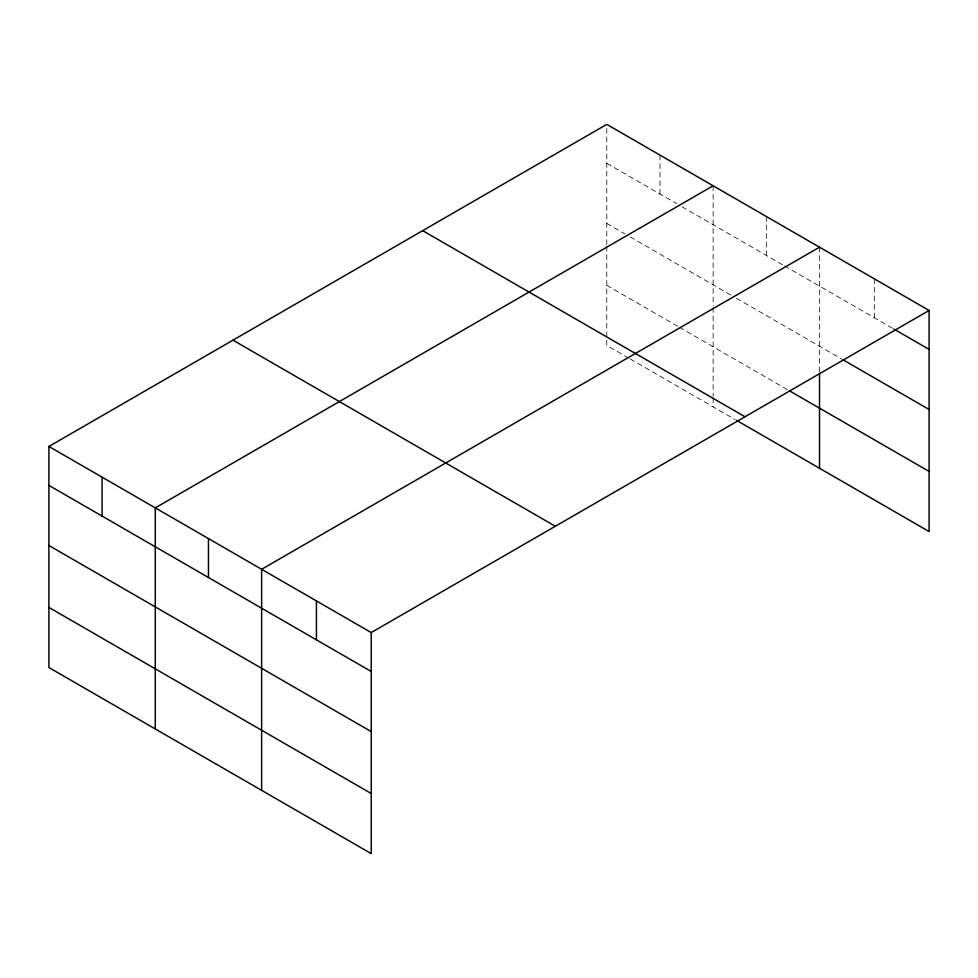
<?xml version="1.0" encoding="UTF-8"?>
<svg xmlns="http://www.w3.org/2000/svg" width="978" height="978" viewBox="0 0 978 978"><rect width="100%" height="100%" fill="white"/><g stroke="black" fill="none" stroke-linecap="round" stroke-linejoin="round"><path stroke-width="0.73" stroke-dasharray="4.89 3.67" d="M606.776 244.549L606.776 124.377M606.776 163.302L676.825 203.742M682.008 206.737L783.195 265.148M784.49 265.894L892.572 328.302M606.776 223.412L624.942 233.889M630.125 236.884L731.299 295.307M736.495 298.302L841.691 359.036M606.776 285.344L678.121 326.53M679.417 327.275L788.378 390.185M628.83 358.18L606.776 345.442L606.776 246.065M630.125 358.926L735.199 419.586M874.308 278.828L874.308 317.752M819.515 247.189L819.515 371.909M766.324 216.493L766.324 255.417M713.145 185.783L713.145 305.967M713.145 307.471L713.145 396.334M713.145 397.838L713.145 406.86M659.967 155.074L659.967 193.999"/><path stroke-width="1.47" d="M48.9 446.457L371.224 632.558L371.224 853.623L48.9 667.534L48.9 446.457L606.776 124.377L929.1 310.466L929.1 531.543L736.495 420.332M713.145 185.783L155.27 507.875L155.27 728.94M819.515 247.189L261.627 569.282L261.627 790.358M371.224 632.558L929.1 310.466M893.88 329.048L929.1 349.39M842.999 359.782L929.1 409.501M789.674 390.931L929.1 471.433M422.679 230.661L745.004 416.75M232.996 340.173L555.321 526.262M48.9 485.381L371.224 671.483M48.9 545.492L371.224 731.581M48.9 607.424L371.224 793.513M819.515 373.413L819.515 468.266M316.432 600.92L316.432 639.844M208.448 538.572L208.448 577.497M102.079 477.166L102.079 516.091"/></g></svg>
